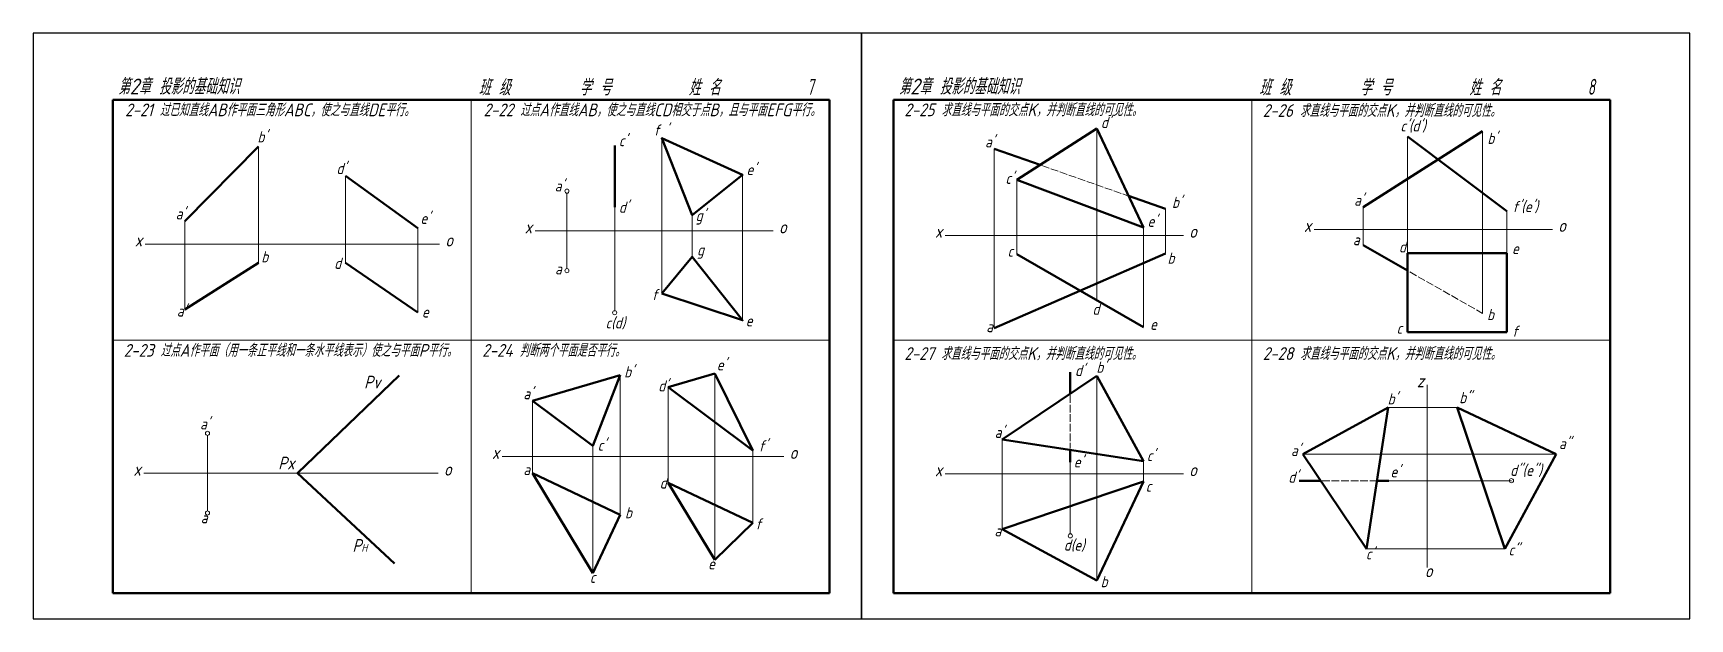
# Model space of a CAD drawing. Extents: x -1104 to -584, y 376 to 560.
import ezdxf

# ---------------------------------------------------------------- set-up
doc = ezdxf.new("R2010")
doc.units = 0
doc.header["$MEASUREMENT"] = 0
doc.linetypes.add('ACAD_ISO02W100', pattern=[15, 12, -3])
doc.layers.get('0').update_dxf_attribs({"linetype": 'CONTINUOUS'})
for name, color, linetype, lineweight in [('文本', 7, 'CONTINUOUS', 25), ('粗实线', 7, 'CONTINUOUS', 50), ('细实线', 7, 'CONTINUOUS', 20), ('虚线', 7, 'ACAD_ISO02W100', 20)]:
    doc.layers.add(name, color=color, linetype=linetype, lineweight=lineweight)
doc.styles.add('投影标记', font='gbeitc.shx')
doc.styles.add('题目', font='gbeitc.shx', dxfattribs={"bigfont": 'gbcbig.shx'})

msp = doc.modelspace()

# ---------------------------------------------------------------- linework, layer by layer
at = {"color": 7}
for points in [[(-1103.81, 376.13), (-843.81, 376.13), (-843.81, 560.13), (-1103.81, 560.13)], [(-843.81, 376.13), (-583.81, 376.13), (-583.81, 560.13), (-843.81, 560.13)]]:
    msp.add_lwpolyline(points, close=True, dxfattribs=at)
at = {"layer": '粗实线', "color": 7}
for p, q in [((-1078.81, 539.19), (-1078.81, 384.19)), ((-853.81, 539.19), (-1078.81, 539.19)), ((-833.81, 539.19), (-833.81, 384.19)), ((-608.81, 539.19), (-833.81, 539.19)), ((-853.81, 384.19), (-1078.81, 384.19)), ((-608.81, 384.19), (-833.81, 384.19))]:
    msp.add_line(p, q, dxfattribs=at)
at = {"layer": '粗实线'}
for p, q in [((-853.81, 539.19), (-853.81, 384.19)), ((-608.81, 539.19), (-608.81, 384.19)), ((-795.08, 514.03), (-769.91, 530.12)), ((-769.91, 530.12), (-755.29, 499.05)), ((-686.36, 505.44), (-648.88, 529.37)), ((-672.48, 527.63), (-641.25, 504.17)), ((-1056.18, 501.07), (-1033.05, 524.53)), ((-921.27, 524.85), (-921.27, 505.5)), ((-802.19, 523.75), (-787.77, 518.71)), ((-1005.73, 515.31), (-983.09, 498.91)), ((-755.29, 499.05), (-795.08, 514.03)), ((-759.96, 508.98), (-748.44, 504.95)), ((-802.19, 467.41), (-748.44, 490.92)), ((-795.08, 490.73), (-755.29, 467.8)), ((-686.36, 493.49), (-672.48, 485.57)), ((-672.48, 491.06), (-641.25, 491.06)), ((-672.48, 491.06), (-672.48, 466.21)), ((-641.25, 491.06), (-641.25, 466.21)), ((-1056.18, 473.29), (-1033.05, 488.01)), ((-1005.73, 488.01), (-983.09, 472.39)), ((-672.48, 466.21), (-641.25, 466.21)), ((-988.88, 452.6), (-1020.81, 421.9)), ((-919.51, 452.7), (-947.1, 444.64)), ((-928.15, 430.49), (-919.51, 452.7)), ((-889.88, 453.16), (-904.49, 448.89)), ((-889.88, 453.16), (-877.89, 429.03)), ((-769.91, 452.44), (-799.61, 432.48)), ((-778.27, 453.6), (-778.27, 446.82)), ((-755.29, 425.64), (-769.91, 452.44)), ((-904.49, 448.89), (-877.89, 429.03)), ((-947.1, 444.64), (-928.15, 430.49)), ((-678.49, 442.5), (-705.29, 427.88)), ((-685.34, 398.18), (-678.49, 442.5)), ((-625.8, 427.88), (-656.87, 442.5)), ((-656.87, 442.5), (-641.89, 398.18)), ((-799.61, 432.48), (-755.29, 425.64)), ((-778.27, 429.19), (-778.27, 425.41)), ((-705.29, 427.88), (-685.34, 398.18)), ((-641.89, 398.18), (-625.8, 427.88)), ((-1020.81, 421.9), (-990.39, 393.53)), ((-928.15, 390.46), (-947.1, 421.87)), ((-947.1, 421.87), (-919.51, 408.86)), ((-889.88, 394.66), (-904.49, 418.87)), ((-904.49, 418.87), (-877.89, 406.32)), ((-755.29, 419.26), (-799.61, 404.29)), ((-769.91, 388.2), (-755.29, 419.26)), ((-706.45, 419.53), (-699.68, 419.53)), ((-682.04, 419.53), (-678.26, 419.53)), ((-919.51, 408.86), (-928.15, 390.46)), ((-877.89, 406.32), (-889.88, 394.66)), ((-799.61, 404.29), (-769.91, 388.2))]:
    msp.add_line(p, q, dxfattribs=at)
for points in [[(-896.93, 502.96), (-906.52, 527.11), (-881.12, 515.59), (-896.93, 502.96)], [(-906.52, 478.36), (-896.93, 489.85), (-881.12, 469.96)]]:
    msp.add_lwpolyline(points, close=True, dxfattribs=at)
at = {"layer": '细实线'}
for p, q in [((-966.31, 539.19), (-966.31, 384.19)), ((-721.31, 539.19), (-721.31, 384.19)), ((-906.52, 478.36), (-906.52, 527.11)), ((-769.91, 476.23), (-769.91, 530.12)), ((-672.48, 527.63), (-672.48, 491.06)), ((-648.88, 529.37), (-648.88, 472.1)), ((-1033.05, 524.53), (-1033.05, 488.01)), ((-802.19, 523.75), (-802.19, 467.41)), ((-1005.73, 515.31), (-1005.73, 488.01)), ((-881.12, 469.96), (-881.12, 515.59)), ((-936.27, 486.15), (-936.27, 509.85)), ((-795.08, 490.73), (-795.08, 514.03)), ((-921.27, 505.5), (-921.27, 472.94)), ((-748.44, 504.95), (-748.44, 490.92)), ((-686.36, 505.44), (-686.36, 493.49)), ((-1056.18, 501.07), (-1056.18, 473.29)), ((-896.93, 489.85), (-896.93, 502.96)), ((-641.25, 504.17), (-641.25, 491.06)), ((-983.09, 498.91), (-983.09, 472.39)), ((-946.27, 497.99), (-871.52, 497.99)), ((-817.54, 496.61), (-742.79, 496.61)), ((-755.29, 467.8), (-755.29, 499.05)), ((-701.71, 498.46), (-626.96, 498.46)), ((-1068.64, 493.88), (-976.26, 493.88)), ((-919.51, 452.7), (-919.51, 408.86)), ((-889.88, 394.66), (-889.88, 453.16)), ((-769.91, 388.2), (-769.91, 452.44)), ((-904.49, 418.87), (-904.49, 448.89)), ((-666.28, 449.64), (-666.28, 392.28)), ((-947.1, 444.64), (-947.1, 421.87)), ((-678.49, 442.5), (-656.87, 442.5)), ((-1049.08, 410.06), (-1049.08, 433.76)), ((-799.61, 432.48), (-799.61, 404.29)), ((-956.57, 427.14), (-868.2, 427.14)), ((-928.15, 430.49), (-928.15, 390.46)), ((-877.89, 429.03), (-877.89, 406.32)), ((-705.29, 427.88), (-625.8, 427.88)), ((-1069.07, 421.9), (-976.69, 421.9)), ((-817.54, 421.71), (-742.79, 421.71)), ((-778.27, 425.41), (-778.27, 402.85)), ((-755.29, 425.64), (-755.29, 419.26)), ((-678.26, 419.53), (-639.81, 419.53)), ((-685.34, 398.18), (-641.89, 398.18))]:
    msp.add_line(p, q, dxfattribs=at)
at = {"layer": '细实线', "color": 7}
for p, q in [((-1078.81, 463.63), (-853.81, 463.63)), ((-833.81, 463.63), (-608.81, 463.63))]:
    msp.add_line(p, q, dxfattribs=at)
at = {"layer": '细实线'}
for centre in [(-936.27, 510.5), (-936.27, 485.5), (-921.27, 472.29), (-1049.08, 434.41), (-639.81, 419.53), (-1049.08, 409.41), (-778.27, 402.2)]:
    msp.add_circle(centre, 0.65, dxfattribs=at)
at = {"layer": '虚线', "ltscale": 0.2}
for p, q in [((-787.22, 518.51), (-760.48, 509.16)), ((-671.66, 485.1), (-648.88, 472.1)), ((-778.27, 446.4), (-778.27, 429.6)), ((-699.25, 419.53), (-682.46, 419.53))]:
    msp.add_line(p, q, dxfattribs=at)

# ---------------------------------------------------------------- texts
at = {"layer": '文本', "ltscale": 2, "style": '题目', "width": 0.7}
for s, p in [(' 7', (-862.74, 540.76)), (' 8 ', (-617.74, 540.76))]:
    msp.add_text(s, height=5, dxfattribs=at).set_placement(p)
at = {"layer": '文本', "style": '投影标记'}
for s, p in [("f '", (-909.04, 527.93)), ("c'", (-919.98, 524.6)), ("e'", (-879.91, 515.51)), ("a'", (-940.09, 510.38)), ("d'", (-919.98, 503.7)), ("g'", (-895.86, 501.06)), ('g', (-895.42, 490.31)), ('a', (-939.98, 484.33)), ('f', (-909.64, 476.27)), ('c(d)', (-924.14, 467.39)), ('e', (-880.15, 468.04))]:
    msp.add_text(s, height=3.5, dxfattribs=at).set_placement(p)
at = {"layer": '文本', "attachment_point": 1}
for s, width, heights, insert, char_height, style in [('第2章 投影的基础知识', 47.1083, [6.48], (-1077.12, 545.85), 5, '题目'), ('第2章 投影的基础知识', 47.1083, [6.48], (-832.12, 545.85), 5, '题目'), ('2-21 过已知直线AB作平面三角形ABC，使之与直线DE平行。', 102.1704, [0], (-1074.93, 538.01), 4, '题目'), ('2-22 过点A作直线AB，使之与直线CD相交于点B，且与平面EFG平行。', 108.643, [0], (-962.43, 538.01), 4, '题目'), ('2-25 求直线与平面的交点K，并判断直线的可见性。', 73.1361, [0], (-830.36, 538.03), 4, '题目'), ('2-26 求直线与平面的交点K，并判断直线的可见性。', 73.1361, [0], (-717.86, 537.81), 4, '题目'), ("d'", 4.1831, [0], (-768.66, 533.84), 3.5, '投影标记'), ("c'(d')", 9.5501, [0], (-674.67, 532.73), 3.5, '投影标记'), ("b'", 4.5532, [0], (-1033.41, 529.32), 3.5, '投影标记'), ("a'", 4.5532, [0], (-805.02, 527.73), 3.5, '投影标记'), ("b'", 4.5532, [0], (-647.37, 528.83), 3.5, '投影标记'), ("d'", 4.5532, [0], (-1008.61, 519.38), 3.5, '投影标记'), ("c'", 4.1831, [0], (-798.64, 516.27), 3.5, '投影标记'), ("a'", 4.5532, [0], (-689.18, 509.42), 3.5, '投影标记'), ("a'", 4.5532, [0], (-1059.05, 505.14), 3.5, '投影标记'), ("b'", 4.5532, [0], (-746.36, 508.72), 3.5, '投影标记'), ("f'(e')", 9.5501, [0], (-639.51, 507.4), 3.5, '投影标记'), ("e'", 4.5532, [0], (-982.25, 503.7), 3.5, '投影标记'), ('x', 4.5532, [0], (-949.51, 501.22), 4, '投影标记'), ('o', 4.5532, [0], (-869.73, 501.22), 4, '投影标记'), ("e'", 4.1831, [0], (-754.04, 502.77), 3.5, '投影标记'), ('x', 4.5532, [0], (-704.94, 501.69), 4, '投影标记'), ('o', 4.5532, [0], (-625.16, 501.69), 4, '投影标记'), ('x', 4.5532, [0], (-1071.88, 497.11), 4, '投影标记'), ('o', 4.5532, [0], (-974.46, 497.11), 4, '投影标记'), ('x', 4.5532, [0], (-820.77, 499.84), 4, '投影标记'), ('o', 4.5532, [0], (-740.99, 499.84), 4, '投影标记'), ('a', 4.5532, [0], (-689.56, 496.99), 3.5, '投影标记'), ('d', 4.5532, [0], (-675.12, 494.76), 3.5, '投影标记'), ('b', 4.5532, [0], (-1032.2, 491.64), 3.5, '投影标记'), ('d', 4.5532, [0], (-1009.33, 489.57), 3.5, '投影标记'), ('c', 4.5532, [0], (-797.98, 493.39), 3.5, '投影标记'), ('b', 4.5532, [0], (-747.76, 491.21), 3.5, '投影标记'), ('e', 4.5532, [0], (-639.63, 494.2), 3.5, '投影标记'), ("a'", 4.5532, [0], (-1058.69, 474.6), 3.5, '投影标记'), ('e', 4.5532, [0], (-981.77, 474.3), 3.5, '投影标记'), ('d', 4.5532, [0], (-771.33, 475.16), 3.5, '投影标记'), ('b', 4.5532, [0], (-647.47, 473.46), 3.5, '投影标记'), ('a', 4.5532, [0], (-804.65, 469.69), 3.5, '投影标记'), ('e', 4.5532, [0], (-753.24, 470.42), 3.5, '投影标记'), ('c', 4.5532, [0], (-675.86, 469.17), 3.5, '投影标记'), ('f', 4.5532, [0], (-639.63, 468.24), 3.5, '投影标记'), ('2-23 过点A作平面（用一条正平线和一条水平线表示）使之与平面P平行。', 102.1704, [0], (-1075.36, 462.48), 4, '题目'), ('2-24 判断两个平面是否平行。', 68.498, [0], (-962.86, 462.48), 4, '题目'), ("e'", 4.5532, [0], (-889.24, 457.71), 3.5, '投影标记'), ('2-27 求直线与平面的交点K，并判断直线的可见性。', 73.1361, [0], (-830.36, 461.48), 4, '题目'), ("b'", 4.5532, [0], (-770.09, 456.94), 3.5, '投影标记'), ('2-28 求直线与平面的交点K，并判断直线的可见性。', 73.1361, [0], (-717.86, 461.48), 4, '题目'), ('Pv', 4.5532, [0], (-999.92, 452.51), 4, '投影标记'), ("b'", 4.5532, [0], (-918.3, 455.5), 3.5, '投影标记'), ("d'", 4.1831, [0], (-776.8, 455.92), 3.5, '投影标记'), ("a'", 4.5532, [0], (-949.93, 448.62), 3.5, '投影标记'), ("d'", 4.5532, [0], (-907.61, 451.08), 3.5, '投影标记'), ("b'", 4.5532, [0], (-678.67, 447), 3.5, '投影标记'), ('z', 4.5532, [0], (-669.51, 452.87), 4, '投影标记'), ('b"', 4.5532, [0], (-656.19, 447.38), 3.5, '投影标记'), ("a'", 4.5532, [0], (-1051.4, 439.15), 3.5, '投影标记'), ("a'", 4.5532, [0], (-802, 436.47), 3.5, '投影标记'), ("c'", 4.5532, [0], (-926.63, 432.45), 3.5, '投影标记'), ("f'", 4.5532, [0], (-876.11, 432.26), 3.5, '投影标记'), ('a"', 4.5532, [0], (-624.89, 432.97), 3.5, '投影标记'), ('Px', 4.5532, [0], (-1026.89, 427.07), 4, '投影标记'), ('x', 4.5532, [0], (-959.81, 430.37), 4, '投影标记'), ('o', 4.5532, [0], (-866.4, 430.37), 4, '投影标记'), ("e'", 4.1831, [0], (-777.19, 427.19), 3.5, '投影标记'), ("c'", 4.5532, [0], (-754.26, 429.17), 3.5, '投影标记'), ("a'", 4.5532, [0], (-709.01, 430.78), 3.5, '投影标记'), ('x', 4.5532, [0], (-1072.31, 425.13), 4, '投影标记'), ('o', 4.5532, [0], (-974.89, 425.13), 4, '投影标记'), ('a', 4.5532, [0], (-949.94, 424.78), 3.5, '投影标记'), ('x', 4.5532, [0], (-820.77, 424.94), 4, '投影标记'), ('o', 4.5532, [0], (-740.99, 424.94), 4, '投影标记'), ("d'", 4.1831, [0], (-709.85, 422.43), 3.5, '投影标记'), ("e'", 4.1831, [0], (-677.79, 424.12), 3.5, '投影标记'), ('d"(e")', 9.8294, [0], (-640.23, 424.56), 3.5, '投影标记'), ('d', 4.5532, [0], (-907.16, 420.57), 3.5, '投影标记'), ('c', 4.5532, [0], (-754.6, 419.56), 3.5, '投影标记'), ('b', 4.5532, [0], (-918.04, 411.24), 3.5, '投影标记'), ('a', 4.5532, [0], (-1051.17, 409.67), 3.5, '投影标记'), ('f', 4.5532, [0], (-877.1, 407.74), 3.5, '投影标记'), ('P{\\H0.625x;H}', 4.5532, [0], (-1003.59, 401.2), 4, '投影标记'), ('a', 4.5532, [0], (-802.06, 405.57), 3.5, '投影标记'), ('d(e)', 6.8082, [0], (-780.31, 401.08), 3.5, '投影标记'), ("c'", 4.1831, [0], (-685.5, 398.3), 3.5, '投影标记'), ('c"', 4.5532, [0], (-640.73, 399.57), 3.5, '投影标记'), ('e', 4.5532, [0], (-891.96, 395.21), 3.5, '投影标记'), ('o', 4.5532, [0], (-667.02, 393.22), 4, '投影标记'), ('c', 4.5532, [0], (-929.09, 390.93), 3.5, '投影标记'), ('b', 4.5532, [0], (-768.75, 389.58), 3.5, '投影标记')]:
    msp.add_mtext_dynamic_manual_height_columns(s, width=width, gutter_width=35, heights=heights, dxfattribs=dict(at, insert=insert, char_height=char_height, style=style))
at = {"layer": '虚线', "char_height": 5, "attachment_point": 1, "style": '题目'}
for s, insert in [('班 级', (-964, 545.54)), ('学 号', (-932.29, 545.54)), ('姓 名', (-898.08, 545.54)), ('班 级', (-719, 545.54)), ('学 号', (-687.29, 545.54)), ('姓 名', (-653.08, 545.54))]:
    msp.add_mtext_dynamic_manual_height_columns(s, width=12, gutter_width=35, heights=[0], dxfattribs=dict(at, insert=insert))

doc.saveas('drawing.dxf')
